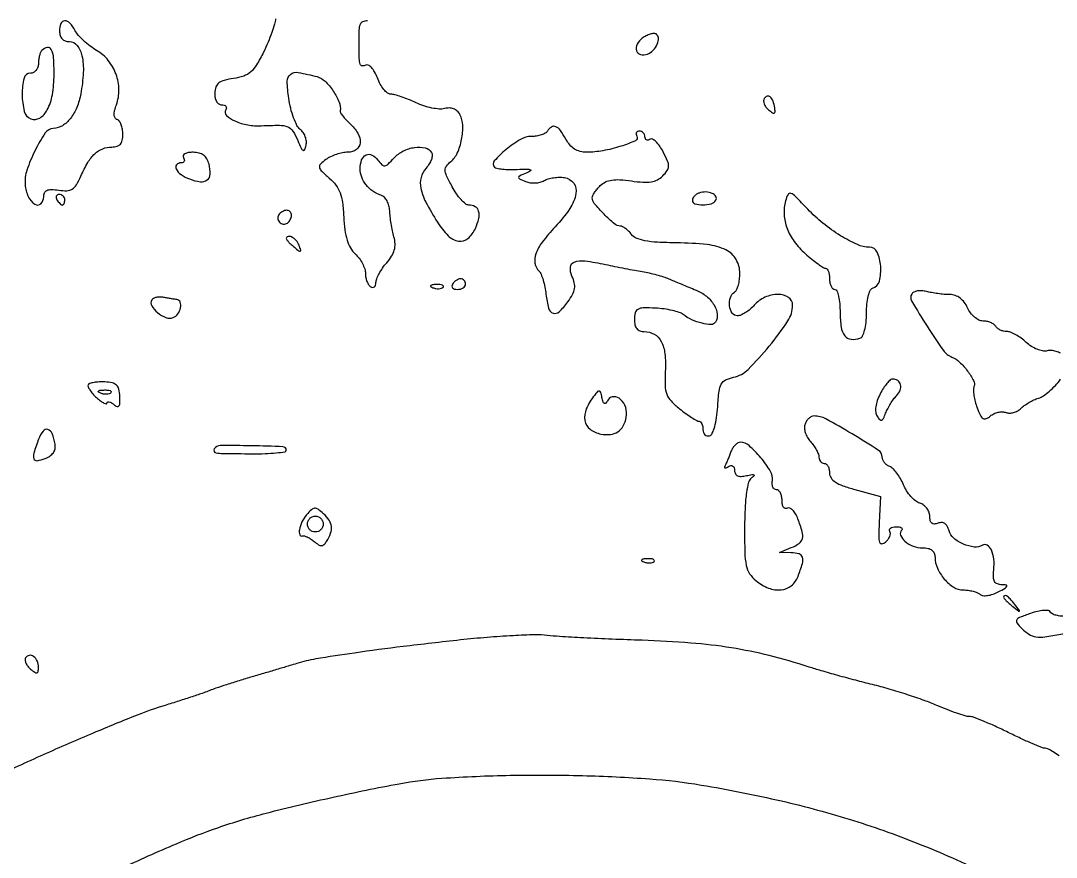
# Model space of a CAD drawing. Extents: x 0 to 5034, y 0 to 2560.
# Drawn here: x 795.6 to 992, y 1140.3 to 1299 of the extents above; entities that cross this region are included whole.
import ezdxf

# ---------------------------------------------------------------- set-up
doc = ezdxf.new("R2010")
doc.units = 0

msp = doc.modelspace()

# ---------------------------------------------------------------- linework, layer by layer
for points in [[(803, 1297, 0.071833), (803.123084, 1296.147682, 0.117109), (803.484375, 1295.516667, 0.122356), (804.077409, 1295.133074, 0.08285), (804.875, 1295, -0.235386), (806.342398, 1294.268668, -0.108485), (807.255423, 1292.277652, -0.067239), (807.505806, 1289.13717, -0.031919), (807.024951, 1285.099494, -0.049457), (806.266973, 1282.475245, -0.07244), (805.064887, 1280.398189, -0.088289), (803.538668, 1279.04493, -0.128353), (801.824956, 1278.526112, 0.240337), (800.302725, 1277.67386, 0.030963), (798.365218, 1274.342476, 0.035257), (796.819011, 1270.627305, 0.100809), (796.477488, 1267.863737, 0.08873), (797.059454, 1265.631004, 0.139827), (798.341534, 1264.138874, 0.350882), (799.447467, 1264.24069, 0.20377), (800, 1265.540175, -0.10195), (800.160917, 1266.321171, -0.188272), (800.609483, 1266.775894, -0.114388), (801.438986, 1266.937353, -0.027553), (802.842766, 1266.809769, 0.044872), (804.396545, 1266.722598, 0.132812), (805.409171, 1267.033311, 0.117572), (806.199229, 1267.840088, 0.031453), (807.031292, 1269.44627, -0.028836), (808.368189, 1272.060344, -0.071368), (809.706302, 1273.739327, -0.096492), (811.186158, 1274.673356, -0.092924), (812.928571, 1275, 0.069345), (813.901562, 1275.135595, 0.147362), (814.535714, 1275.541667, 0.12965), (814.889266, 1276.272149, 0.048263), (815, 1277.416667, 0.041158), (814.921592, 1278.367576, 0.050442), (814.687922, 1279.227463, 0.058684), (814.345371, 1279.880065, 0.163546), (813.937608, 1280.187464, -0.182825), (813.543382, 1280.508487, -0.118382), (813.373199, 1281.07864, -0.072647), (813.449201, 1281.914847, -0.028867), (813.783326, 1283.020797, 0.092441), (814.261214, 1285.85997, 0.082974), (813.717042, 1288.797542, 0.082538), (812.242963, 1291.411692, 0.090014), (810.039412, 1293.317648, -0.02837), (808.804857, 1294.144767, -0.023945), (807.596802, 1295.151798, -0.024629), (806.582616, 1296.179509, -0.059603), (805.97202, 1297.052281, 0.058558), (804.96612, 1298.496481, 0.219167), (803.978894, 1298.930172, 0.308434), (803.255498, 1298.418153, 0.089362)], [(913.494547, 1295.619671, 0.114357), (912.510373, 1294.478583, 0.201111), (912.403814, 1293.257523, 0.260191), (913.169687, 1292.541426, 0.153472), (914.454706, 1292.620993, 0.109161), (915.552851, 1293.346549, 0.090619), (916.332229, 1294.513794, 0.113012), (916.547544, 1295.677793, 0.248712), (916.103648, 1296.435942, 0.164075), (915.668046, 1296.537165, 0.051615), (915.00351, 1296.402409, 0.045246), (914.243077, 1296.086589, 0.036842)], [(799.666667, 1293.333333, 0.097261), (799.4101, 1292.951373, 0.034257), (799.195833, 1292.323958, 0.032464), (799.049166, 1291.584091, 0.03271), (799, 1290.833333, -0.080377), (798.886697, 1290.133065, -0.091482), (798.559375, 1289.538542, -0.100741), (798.072097, 1289.141051, -0.121457), (797.5, 1289, 0.345139), (796.282673, 1288.046073, 0.061827), (795.919328, 1284.979813, 0.057677), (796.310937, 1281.753138, 0.24694), (797.548044, 1280.34319, 0.23431), (799.24208, 1280.502745, 0.13392), (800.674902, 1282.0398, 0.080049), (801.639865, 1284.910251, 0.039642), (801.968197, 1288.75, 0.017421), (801.877777, 1291.890842, 0.100776), (801.446088, 1293.484743, 0.330431), (800.692232, 1293.864983, 0.15479)], [(936.611146, 1284.179838, 0.14929), (936.4922, 1283.727586, 0.082515), (936.608881, 1283.163196, 0.069725), (936.935862, 1282.575529, 0.057839), (937.430717, 1282.057499, 0.019148), (938.164781, 1281.494308, 0.231359), (938.506105, 1281.438726, 0.335379), (938.675915, 1281.671466, 0.032229), (938.615318, 1282.415248, 0.04703), (938.295141, 1283.725197, 0.12951), (937.769411, 1284.508192, 0.268114), (937.174461, 1284.62756, 0.174572)], [(895.5, 1278, -0.129044), (895.095992, 1277.615585, -0.045903), (894.359827, 1277.29375, -0.04182), (893.448713, 1277.073864, -0.038323), (892.486438, 1277, 0.133987), (890.395629, 1276.429476, 0.039773), (887.659526, 1274.507866, 0.038661), (885.43916, 1272.358866, 0.396472), (885.474734, 1271.191932, 0.153873), (885.906063, 1270.967352, 0.018305), (886.986803, 1270.817157, 0.02047), (888.319209, 1270.736381, 0.015463), (889.78534, 1270.752962, -0.006024), (891.674178, 1270.809995, -0.1006), (892.287748, 1270.69683, -0.619257), (892.305511, 1270.472344, -0.035008), (891.5, 1270.062304, 0.008466), (890.22338, 1269.495566, 0.272273), (890.03727, 1269.226084, 0.313749), (890.194256, 1268.961377, 0.010347), (891.382466, 1268.449515, 0.062892), (892.222122, 1268.225745, 0.04599), (893.187108, 1268.184309, 0.046613), (894.125181, 1268.318573, 0.072534), (894.882466, 1268.621162, -0.060609), (895.664388, 1268.955337, -0.032978), (896.685787, 1269.180398, -0.032329), (897.769984, 1269.27421, -0.043868), (898.75, 1269.209432, -0.200503), (900.485859, 1268.146503, -0.20557), (900.926011, 1266.179164, -0.103403), (899.742096, 1263.310893, -0.038254), (897, 1259.878094, 0.023755), (894.528802, 1256.961836, 0.076619), (893.308212, 1254.740958, 0.131679), (893.15179, 1252.962849, 0.15094), (893.927367, 1251.45, -0.097447), (894.310288, 1250.86434, -0.02373), (894.694214, 1249.76971, -0.023431), (895.02165, 1248.449007, -0.021445), (895.23565, 1247.063906, 0.035943), (895.721073, 1244.430134, 0.250614), (896.579066, 1243.500285, 0.283064), (897.739088, 1243.75633, 0.042928), (899.367649, 1245.627993, 0.031605), (900.262114, 1247.032538, 0.085718), (900.646529, 1248.144454, 0.097904), (900.610281, 1249.23109, 0.04979), (900.168073, 1250.530466, -0.125266), (899.863012, 1252.223314, -0.299902), (900.603927, 1253.190536, -0.11694), (902.632168, 1253.397238, -0.019738), (906.5, 1252.730375, 0.002657), (908.250675, 1252.366571, 0.001919), (910.20625, 1251.978822, 0.001938), (912.067757, 1251.624629, 0.004214), (913.5, 1251.370331, -0.01391), (914.794944, 1251.114417, -0.010412), (916.20625, 1250.763428, -0.010545), (917.522254, 1250.376919, -0.023574), (918.5, 1250.015692, 0.001504), (919.487897, 1249.600313, 0.000594), (920.849649, 1249.034454, 0.000588), (922.322352, 1248.426565, 0.000735), (923.690294, 1247.86615, -0.072977), (925.674569, 1246.695397, -0.087252), (927.10068, 1245.0628, -0.106332), (927.703914, 1243.313431, -0.170053), (927.367606, 1241.785781, -0.26692), (926.549243, 1241.343431, -0.052016), (924.820684, 1241.569544, -0.04924), (922.87797, 1242.240207, -0.061061), (921.251282, 1243.24377, 0.090167), (920.512597, 1243.642438, 0.022905), (919.193998, 1244.00631, 0.022599), (917.624683, 1244.289059, 0.021156), (916.001282, 1244.436812, 0.015113), (913.690948, 1244.478945, 0.11944), (912.661072, 1244.216257, 0.211372), (912.15867, 1243.577783, 0.062601), (912, 1242.31543, 0.05291), (912.110609, 1241.2731, 0.118019), (912.452722, 1240.558304, 0.138161), (913.039404, 1240.143996, 0.085276), (913.877555, 1240, -0.13041), (915.76305, 1239.499719, -0.142762), (917.075995, 1238.141574, -0.096636), (917.775983, 1235.814535, -0.037828), (917.856484, 1232.447232, 0.02054), (917.827602, 1229.733776, 0.083633), (918.149962, 1228.121245, 0.098552), (918.953768, 1226.841019, 0.034726), (920.555924, 1225.365584, 0.011404), (921.738224, 1224.463031, 0.015147), (922.85549, 1223.700447, 0.012427), (923.810178, 1223.123275, 0.128779), (924.25, 1223.004967, -0.198831), (924.53659, 1222.884081, -0.084683), (924.779688, 1222.536355, -0.065025), (924.944838, 1222.02308, -0.045389), (925, 1221.416667, 0.081764), (925.094438, 1220.843021, 0.123502), (925.367188, 1220.419444, 0.143102), (925.77423, 1220.213359, 0.126351), (926.25, 1220.245269, 0.209846), (926.770413, 1220.712902, 0.037305), (927.230618, 1221.97168, 0.033416), (927.592826, 1223.67842, 0.02085), (927.798259, 1225.713255, -0.013419), (928.053046, 1228.67696, -0.09469), (928.480486, 1230.051884, -0.160257), (929.289733, 1230.825291, -0.059743), (930.798259, 1231.334594, 0.144948), (933.562644, 1232.823847, 0.025594), (937.568706, 1237.232593, 0.025496), (941.103056, 1242.025236, 0.147159), (942, 1245.006773, 0.254543), (941.209546, 1246.458865, 0.14468), (939.238063, 1247.039531, 0.105608), (936.742724, 1246.504099, 0.110672), (934.732028, 1245, -0.039157), (933.965257, 1244.234719, -0.037683), (933.079108, 1243.5875, -0.040121), (932.209783, 1243.140109, -0.099096), (931.509787, 1243, -0.250271), (930.538168, 1243.518834, -0.119833), (930.036916, 1244.886354, -0.105761), (930.192042, 1246.465269, -0.179014), (931, 1247.5, 0.145878), (931.385527, 1247.932961, 0.040569), (931.70625, 1248.793628, 0.037292), (931.926378, 1249.873661, 0.031639), (932, 1251.035964, 0.132306), (931.285791, 1253.687791, 0.149738), (929.358436, 1255.473823, 0.086219), (925.819712, 1256.48404, 0.023767), (920.020851, 1256.823894, -0.010547), (916.377473, 1256.940914, -0.033465), (913.957714, 1257.232946, -0.051993), (912.347995, 1257.714889, -0.137005), (911.410608, 1258.453137, 0.037063), (910.906503, 1259.045039, 0.038915), (910.328175, 1259.545609, 0.042075), (909.763568, 1259.892984, 0.117399), (909.314071, 1260, -0.180481), (908.228222, 1260.405147, -0.019471), (906.239442, 1262.269703, -0.019609), (904.40253, 1264.283587, -0.176875), (904, 1265.38588, -0.121541), (904.096012, 1265.775025, -0.026629), (904.451383, 1266.371878, -0.02623), (904.948407, 1267.035646, -0.02256), (905.536623, 1267.67948, -0.08432), (906.508123, 1268.36888, -0.075067), (907.692483, 1268.734028, -0.054005), (909.253319, 1268.798531, -0.020565), (911.421227, 1268.564084, 0.020527), (913.622999, 1268.325803, 0.056536), (915.180309, 1268.397795, 0.078444), (916.367309, 1268.785518, 0.078439), (917.377183, 1269.52004, 0.045197), (918.218559, 1270.52902, 0.148279), (918.48068, 1271.346414, 0.106171), (918.285208, 1272.332768, 0.017517), (917.449992, 1274.096705, 0.031939), (916.79228, 1275.191187, 0.051087), (916.08454, 1276.019525, 0.068267), (915.434193, 1276.489075, 0.266715), (914.957412, 1276.473679, -0.087388), (914.591809, 1276.327975, -0.166252), (914.28124, 1276.366868, -0.178673), (914.074283, 1276.583264, -0.102732), (914, 1276.940983, 0.099038), (913.919152, 1277.345144, 0.097945), (913.688914, 1277.688914, 0.097945), (913.345144, 1277.919152, 0.099038), (912.940983, 1278, 0.101076), (912.582521, 1277.926788, 0.177582), (912.364783, 1277.722134, 0.167606), (912.323804, 1277.415226, 0.088779), (912.466582, 1277.054072, -0.452969), (912.204999, 1276.199574, -0.028514), (909.433092, 1275.136948, -0.032271), (906.042658, 1274.290908, -0.044495), (902.91898, 1274.005577, -0.0647), (901.70239, 1274.160994, -0.077792), (900.646482, 1274.621875, -0.074589), (899.749096, 1275.402184, -0.053744), (899, 1276.5, 0.032182), (897.981168, 1278.140555, 0.137309), (897.091614, 1278.856678, 0.248802), (896.275709, 1278.788959, 0.112145)], [(826.5, 1273, -0.082592), (826.656512, 1272.6179, -0.161196), (826.6254, 1272.29375, -0.182303), (826.413961, 1272.078288, -0.108972), (826.059017, 1272, 0.210257), (825.200366, 1271.622224, 0.316018), (825.09851, 1270.841129, 0.123167), (826.039315, 1269.784771, 0.05876), (827.662839, 1268.938089, 0.056941), (829.711148, 1268.416024, 0.200162), (830.999102, 1268.757681, 0.225561), (831.566892, 1269.868019, 0.071316), (831.350615, 1271.767247, 0.067126), (830.93996, 1272.766762, 0.103183), (830.318659, 1273.461693, 0.099784), (829.454793, 1273.864941, 0.059526), (828.324352, 1274, 0.03809), (827.414821, 1273.930612, 0.087505), (826.766726, 1273.710902, 0.169006), (826.470482, 1273.382878, 0.242932)], [(924.25, 1266.269359, 0.060792), (923.772044, 1266.034305, 0.061663), (923.367188, 1265.692145, 0.067909), (923.092655, 1265.299644, 0.119246), (923, 1264.916667, 0.326929), (923.487491, 1264.250794, 0.075658), (924.94481, 1264.021792, 0.067624), (926.546056, 1264.23147, 0.19024), (927.435239, 1264.895215, 0.282384), (927.437501, 1265.61581, 0.155283), (926.748, 1266.214952, 0.098386), (925.529169, 1266.476197, 0.087882)], [(802.5, 1265, 0.029505), (802.768994, 1264.617226, 0.035638), (803.066025, 1264.29375, 0.038439), (803.34829, 1264.065539, 0.151918), (803.559017, 1264, 0.210953), (803.727648, 1264.07446, 0.081139), (803.870461, 1264.29375, 0.061769), (803.967655, 1264.617151, 0.042167), (804, 1265, 0.105053), (803.918938, 1265.381556, 0.099167), (803.688914, 1265.70625, 0.09642), (803.345238, 1265.923877, 0.093332), (802.940983, 1266, 0.108972), (802.586039, 1265.921712, 0.182303), (802.3746, 1265.70625, 0.161196), (802.343488, 1265.3821, 0.082592)], [(940.660921, 1264.811362, 0.077264), (940.392684, 1262.179211, 0.076387), (940.93374, 1259.578835, 0.070251), (942.28962, 1257.084421, 0.051926), (944.414752, 1254.765973, 0.010919), (945.651163, 1253.717608, 0.014845), (946.814021, 1252.830375, 0.011691), (947.80906, 1252.151551, 0.139395), (948.25, 1252.015973, -0.233345), (948.537616, 1251.866317, -0.069202), (948.779688, 1251.417192, -0.053455), (948.945231, 1250.767125, -0.035652), (949, 1250, 0.048028), (949.073693, 1249.234582, 0.068025), (949.29375, 1248.5875, 0.088204), (949.618118, 1248.151477, 0.191087), (950, 1248, -0.307639), (950.388221, 1247.736167, -0.038313), (950.70625, 1246.709553, -0.034511), (950.927697, 1245.290704, -0.021461), (951, 1243.606989, 0.036254), (951.201378, 1240.833322, 0.12835), (951.891137, 1239.203057, 0.204328), (953.0713, 1238.539623, 0.111621), (954.75, 1238.730641, 0.198219), (955.257963, 1239.182479, 0.049069), (955.652729, 1240.249403, 0.040142), (955.914724, 1241.721889, 0.023966), (956, 1243.5, -0.024799), (956.084251, 1245.197632, -0.035588), (956.339433, 1246.681346, -0.03895), (956.709564, 1247.800765, -0.216243), (957.162627, 1248.220876, 0.252791), (958.441822, 1249.583474, 0.083339), (958.703705, 1252.411597, 0.087875), (958.026954, 1255.0702, 0.29467), (956.58625, 1256, -0.106134), (954.273682, 1256.496476, -0.032), (951.078713, 1258.188062, -0.031386), (947.747719, 1260.534354, -0.03534), (944.874794, 1263.195033, 0.005295), (942.526797, 1265.647318, 0.107983), (941.67364, 1266.207985, 0.379607), (941.123591, 1266.001359, 0.057581)], [(844.542705, 1262.069098, 0.195483), (844.412739, 1261.300347, 0.177971), (844.849183, 1260.620737, 0.173509), (845.632003, 1260.375083, 0.18866), (846.36052, 1260.693853, 0.094258), (846.860497, 1261.428701, 0.135693), (846.969472, 1262.203471, 0.182678), (846.664889, 1262.772622, 0.181466), (846.059017, 1263, 0.08447), (845.65652, 1262.931514, 0.05343), (845.225445, 1262.726548, 0.051896), (844.832549, 1262.425195, 0.064898)], [(846, 1257.622445, 0.172995), (846.07509, 1257.411909, 0.015689), (846.44735, 1256.984529, 0.018888), (846.939562, 1256.492636, 0.013646), (847.522892, 1255.981001, 0.008807), (848.382614, 1255.292701, 0.27071), (848.644403, 1255.258808, 0.389672), (848.735322, 1255.458284, 0.012731), (848.415903, 1256.358556, 0.091143), (847.856754, 1257.274265, 0.089947), (847.00624, 1257.936277, 0.178047), (846.321922, 1258.025462, 0.350363)], [(873.8125, 1248.316886, 0.051402), (874.359369, 1248.160852, 0.05415), (874.916927, 1248.123424, 0.060344), (875.402231, 1248.202593, 0.126455), (875.729167, 1248.395833, 0.296942), (875.77538, 1248.614691, 0.208169), (875.592839, 1248.799335, 0.077125), (875.112848, 1248.910055, 0.028489), (874.416667, 1248.921053, 0.018894), (873.670344, 1248.862007, 0.168741), (873.37858, 1248.720685, 0.470617), (873.395823, 1248.538436, 0.054073)], [(877.5, 1249, 0.139169), (877.392057, 1248.620352, 0.191142), (877.521475, 1248.29375, 0.138808), (877.889346, 1248.073267, 0.066118), (878.440983, 1248, 0.062283), (879.037096, 1248.074545, 0.080552), (879.542039, 1248.29375, 0.097988), (879.879982, 1248.618621, 0.153634), (880, 1249, 0.092995), (879.928382, 1249.381732, 0.096318), (879.723586, 1249.70625, 0.099231), (879.418051, 1249.923444, 0.105429), (879.059017, 1250, 0.089642), (878.653442, 1249.926698, 0.053229), (878.2129, 1249.70625, 0.051032), (877.806203, 1249.382515, 0.06081)], [(820.49478, 1245.991553, 0.278816), (820.48412, 1244.898606, 0.086435), (821.596667, 1243.59506, 0.078896), (823.182482, 1242.656551, 0.187999), (824.528939, 1242.649478, 0.145508), (825.439781, 1243.349692, 0.105143), (825.96147, 1244.527709, 0.141176), (825.884022, 1245.585032, 0.286341), (825.25, 1246.076511, -0.012202), (824.849139, 1246.127316, -0.003176), (824.207416, 1246.228784, -0.003226), (823.477451, 1246.353805, -0.003291), (822.753971, 1246.487445, 0.047772), (822.048014, 1246.553836, 0.053644), (821.370096, 1246.479726, 0.061029), (820.817742, 1246.285592, 0.140242)], [(808.450476, 1229.919869, 0.24145), (808.421159, 1229.553004, 0.044614), (808.746209, 1228.933576, 0.039092), (809.295908, 1228.211335, 0.026636), (810.023581, 1227.478659, 0.02042), (810.782924, 1226.845886, 0.045277), (811.419427, 1226.443807, 0.092888), (811.836922, 1226.320282, 0.44454), (812, 1226.467457, -0.269227), (812.114617, 1226.664891, -0.186623), (812.376119, 1226.704368, -0.084121), (812.788362, 1226.536348, -0.034478), (813.280404, 1226.182249, 0.068752), (813.899958, 1225.797748, 0.348672), (814.267027, 1225.892585, 0.155796), (814.456405, 1226.431595, 0.01813), (814.446706, 1227.726107, 0.046205), (814.263138, 1229.066617, 0.145957), (813.818719, 1229.845874, 0.139677), (813.006342, 1230.274053, 0.040964), (811.593198, 1230.452525, 0.022719), (810.514696, 1230.45071, 0.030204), (809.540017, 1230.345524, 0.030794), (808.771513, 1230.166019, 0.183569)], [(958.598701, 1228.190867, 0.034234), (958.050394, 1226.925198, 0.051036), (957.765729, 1225.753755, 0.061503), (957.752063, 1224.745227, 0.111527), (958.019226, 1223.968892, 0.042774), (958.504793, 1223.315457, 0.303423), (958.867822, 1223.220032, 0.200401), (959.210302, 1223.525114, 0.021265), (959.640251, 1224.528025, -0.029476), (960.022246, 1225.380181, -0.019504), (960.554738, 1226.311602, -0.01965), (961.145277, 1227.179164, -0.035667), (961.703237, 1227.83062, 0.100557), (962.37842, 1228.863172, 0.152931), (962.458287, 1229.923804, 0.186537), (961.931038, 1230.699158, 0.152357), (960.966663, 1231, 0.186625), (960.522972, 1230.828416, 0.033112), (959.893512, 1230.174817, 0.03186), (959.221926, 1229.266544, 0.023939)], [(812.729167, 1228.395833, -0.126455), (812.402231, 1228.202593, -0.060344), (811.916927, 1228.123424, -0.05415), (811.359369, 1228.160852, -0.051402), (810.8125, 1228.316886, -0.054073), (810.395823, 1228.538436, -0.470617), (810.37858, 1228.720685, -0.168741), (810.670344, 1228.862007, -0.018894), (811.416667, 1228.921053, -0.028489), (812.112848, 1228.910055, -0.077125), (812.592839, 1228.799335, -0.208169), (812.77538, 1228.614691, -0.296942)], [(904.405235, 1227.905726, 0.063579), (902.884652, 1225.338167, 0.145218), (902.619356, 1223.124528, 0.188301), (903.599525, 1221.494486, 0.117262), (905.658725, 1220.565724, 0.07338), (907.446711, 1220.487438, 0.121794), (908.859328, 1220.995307, 0.123101), (909.86263, 1222.097865, 0.075915), (910.453589, 1223.759009, 0.123245), (910.352237, 1225.599931, 0.127445), (909.393981, 1227.149719, 0.197124), (908.10774, 1227.654887, 0.255928), (907.025062, 1227.040551, -0.035606), (906.594877, 1226.443994, -0.324673), (906.301928, 1226.370131, -0.231402), (906.062221, 1226.635244, -0.021922), (905.851277, 1227.510578, 0.022455), (905.622495, 1228.455513, 0.261102), (905.361185, 1228.712753, 0.276185), (905.01721, 1228.616745, 0.024505)], [(944.347334, 1222.462755, 0.109494), (944.23984, 1221.743179, 0.057722), (944.406971, 1220.850824, 0.053335), (944.802471, 1219.933416, 0.055548), (945.378719, 1219.134014, -0.029264), (945.999199, 1218.36208, -0.029468), (946.523749, 1217.524713, -0.030834), (946.890772, 1216.7432, -0.094634), (947, 1216.171259, 0.084037), (947.075713, 1215.723964, 0.093099), (947.29375, 1215.344057, 0.100507), (947.618563, 1215.090001, 0.116378), (948, 1215, -0.176436), (948.381615, 1214.861012, -0.092674), (948.70625, 1214.465601, -0.072823), (948.926008, 1213.876787, -0.053005), (949, 1213.180771, 0.151998), (949.286194, 1212.261085, 0.098063), (950.092024, 1211.47669, 0.05889), (951.53237, 1210.765269, 0.018819), (953.815924, 1210.050125), (958.631848, 1208.738709), (958.411123, 1203.825917, 0.007786), (958.332491, 1201.145447, 0.079283), (958.492203, 1200.047723, 0.362472), (958.909805, 1199.77852, 0.143431), (959.584188, 1200.06987, 0.054315), (960.0766, 1200.578143, 0.067249), (960.407576, 1201.147286, 0.080714), (960.534876, 1201.687674, 0.157239), (960.429973, 1202.113307, -0.188203), (960.368397, 1202.44879, -0.18582), (960.549863, 1202.739534, -0.11084), (960.985218, 1202.936352, -0.050996), (961.60765, 1203, -0.03649), (962.226345, 1202.954787, -0.101952), (962.633129, 1202.806715, -0.238852), (962.766285, 1202.589327, -0.219963), (962.675343, 1202.342009, 0.299334), (962.476285, 1201.378389, 0.123177), (963.291296, 1200.244229, 0.085738), (964.861901, 1199.320782, 0.090359), (966.622445, 1199, -0.05031), (967.678909, 1198.893429, -0.110674), (968.415603, 1198.563096, -0.136504), (968.84718, 1198.004129, -0.096842), (969, 1197.222506, 0.105552), (969.449774, 1195.115662, 0.072656), (970.762783, 1193.047701, 0.075546), (972.542925, 1191.520011, 0.14052), (974.356704, 1191, -0.033505), (975.285243, 1190.937708, -0.031193), (976.220094, 1190.751766, -0.032667), (977.029556, 1190.47991, -0.08462), (977.55, 1190.154949, 0.161406), (978.09268, 1189.921051, 0.056719), (978.951636, 1189.943751, 0.048691), (979.966385, 1190.188899, 0.038686), (981, 1190.640208, 0.008608), (982.285979, 1191.353179, 0.146651), (982.614065, 1191.701058, 0.51068), (982.499659, 1191.921128, 0.034764), (981.674634, 1191.985258, -0.087519), (980.814946, 1192.144067, -0.178429), (980.301712, 1192.585569, -0.121774), (980.082189, 1193.39481, -0.031774), (980.137788, 1194.750601, 0.050335), (980.146086, 1196.864402, 0.083057), (979.683914, 1198.585165, 0.147032), (978.895987, 1199.483351, 0.285471), (977.97689, 1199.485717, -0.169021), (976.43401, 1199.142808, -0.072945), (974.372683, 1199.695162, -0.072287), (972.534465, 1200.826653, -0.155979), (971.654138, 1202.214575, 0.056447), (971.32435, 1203.068509, 0.121849), (970.860819, 1203.592948, 0.146745), (970.268501, 1203.784682, 0.097319), (969.559655, 1203.661265, -0.075444), (968.86067, 1203.508035, -0.1926), (968.376387, 1203.66602, -0.166305), (968.089313, 1204.139201, -0.053985), (968, 1204.963997, 0.091217), (967.858042, 1205.735656, 0.071053), (967.444092, 1206.483178, 0.070139), (966.830804, 1207.093716, 0.08414), (966.107546, 1207.465866, -0.093161), (965.296088, 1207.901942, -0.041962), (964.418764, 1208.740444, -0.039613), (963.614643, 1209.80935, -0.043296), (963.015989, 1210.961399, 0.031597), (962.45325, 1212.109103, 0.032565), (961.755392, 1213.164679, 0.034443), (961.032086, 1213.992509, 0.104734), (960.408443, 1214.39676, -0.072383), (959.869103, 1214.699097, -0.063381), (959.410245, 1215.154874, -0.066151), (959.097614, 1215.68837, -0.097481), (958.988135, 1216.218615, 0.251986), (958.300965, 1217.46769, 0.00826), (953.299545, 1220.58683, 0.011854), (948.305682, 1223.428922, 0.124054), (946.039383, 1224, 0.120018), (945.574105, 1223.886684, 0.065019), (945.087706, 1223.548434, 0.058933), (944.654964, 1223.050605, 0.057922)], [(799.037161, 1219.59774, 0.013606), (798.119333, 1216.970626, 0.158078), (798.124343, 1215.895604, 0.365296), (798.73333, 1215.520467, 0.053405), (800.25, 1215.915953, 0.057435), (801.188486, 1216.400411, 0.091592), (801.832344, 1217.029697, 0.104178), (802.157039, 1217.783832, 0.094235), (802.166426, 1218.633729, 0.045764), (801.609711, 1220.658393, 0.232077), (800.781492, 1221.437601, 0.319021), (799.876867, 1221.13903, 0.067867)], [(832.344738, 1217.75, 0.243578), (832.30826, 1217.264511, 0.266162), (832.682283, 1216.981545, 0.028863), (833.99526, 1216.889874, 0.000862), (839.5, 1216.833333, 0.010313), (841.992205, 1216.863436, 0.017076), (844.090768, 1217.003937, 0.011134), (845.756836, 1217.210355, 0.372009), (846.000486, 1217.492126, 0.402119), (845.364302, 1218.156159, 0.005817), (839.392897, 1218.338435, 0.006558), (833.451088, 1218.372699, 0.258167)], [(930.314423, 1217.25, -0.007839), (930.039293, 1216.513677, -0.006748), (929.727598, 1215.748363, -0.006808), (929.425917, 1215.061551, -0.019442), (929.1913, 1214.595492, 0.084323), (929.089805, 1214.305809, 0.380835), (929.177088, 1214.16628, 0.1782), (929.428762, 1214.183586, 0.033068), (929.845492, 1214.404508, -0.094313), (930.302908, 1214.579562, -0.190943), (930.674767, 1214.504217, -0.173499), (930.917897, 1214.184373, -0.076748), (931, 1213.652637, 0.119381), (931.148103, 1213.041182, 0.173622), (931.549726, 1212.665751, 0.116271), (932.23996, 1212.542727, 0.040181), (933.25, 1212.680366, -0.011873), (934.251752, 1212.875112, -0.144289), (934.636269, 1212.829397, -0.528172), (934.67261, 1212.644432, -0.043131), (934.225171, 1212.262385, 0.174857), (933.648847, 1211.42728, 0.029015), (933.254803, 1209.481785, 0.02397), (932.99432, 1206.715702, 0.009857), (932.895438, 1202.949411, 0.007183), (932.933506, 1198.088943, 0.046201), (933.214064, 1195.650142, 0.091187), (933.853778, 1194.088287, 0.080051), (935.031051, 1192.773773, 0.075392), (937.450377, 1191.355729, 0.120157), (939.812784, 1191.021623, 0.145708), (941.752972, 1191.814734, 0.133292), (943.024751, 1193.5651, 0.018268), (943.851432, 1196.004112, 0.142555), (943.859808, 1197.191281, 0.256917), (943.23255, 1197.826488, 0.065236), (941.75, 1198.063386), (939.5, 1198.126773), (941.75, 1199.031162, 0.055169), (943.247344, 1199.834475, 0.187898), (943.858116, 1200.733604, 0.127438), (943.821045, 1202.044127, 0.020386), (943.001873, 1204.495075, 0.03961), (942.546637, 1205.455814, 0.065644), (942.002645, 1206.167287, 0.095547), (941.460824, 1206.53511, 0.244573), (941.001873, 1206.501157, -0.202128), (940.623035, 1206.442082, -0.18163), (940.2943, 1206.66869, -0.104428), (940.071682, 1207.195495, -0.047967), (940, 1207.940983, 0.049646), (939.921572, 1208.728907, 0.069637), (939.687785, 1209.395164, 0.0898), (939.342921, 1209.843538, 0.186114), (938.937142, 1210, -0.174641), (938.554517, 1210.137848, -0.114997), (938.268389, 1210.514062, -0.086922), (938.125072, 1211.080485, -0.058162), (938.153061, 1211.75, 0.178373), (937.80797, 1213.496655, 0.036829), (935.950988, 1216.088367, 0.036662), (933.738255, 1218.376553, 0.184261), (932.103944, 1219, 0.128542), (931.611557, 1218.871289, 0.065812), (931.097003, 1218.485938, 0.05868), (930.639376, 1217.919262, 0.055105)], [(849.848908, 1205.258096, 0.061518), (848.974091, 1203.909398, 0.066831), (848.483742, 1202.425114, 0.137625), (848.567271, 1201.477533, 0.42466), (849.096305, 1201.25, -0.177793), (849.425751, 1201.264862, -0.036248), (849.977067, 1201.045111, -0.034037), (850.614507, 1200.680301, -0.026224), (851.257278, 1200.201442, 0.028784), (852.113704, 1199.570198, 0.145417), (852.67683, 1199.402883, 0.196121), (853.144041, 1199.593474, 0.059552), (853.632852, 1200.201442, 0.052052), (854.38734, 1201.746721, 0.115079), (854.544875, 1203.041794, 0.121183), (854.112256, 1204.229568, 0.061264), (853.064125, 1205.441968, 0.026301), (852.008743, 1206.300617, 0.17359), (851.366281, 1206.489979, 0.17782), (850.758256, 1206.226372, 0.027869)], [(853, 1203.5, -0.099038), (852.885486, 1202.927543, -0.097945), (852.559375, 1202.440625, -0.097945), (852.072457, 1202.114514, -0.099038), (851.5, 1202, -0.099038), (850.927543, 1202.114514, -0.097945), (850.440625, 1202.440625, -0.097945), (850.114514, 1202.927543, -0.099038), (850, 1203.5, -0.099038), (850.114514, 1204.072457, -0.097945), (850.440625, 1204.559375, -0.097945), (850.927543, 1204.885486, -0.099038), (851.5, 1205, -0.099038), (852.072457, 1204.885486, -0.097945), (852.559375, 1204.559375, -0.097945), (852.885486, 1204.072457, -0.099038)], [(913.8125, 1196.316886, 0.051402), (914.359369, 1196.160852, 0.05415), (914.916927, 1196.123424, 0.060344), (915.402231, 1196.202593, 0.126455), (915.729167, 1196.395833, 0.296942), (915.77538, 1196.614691, 0.208169), (915.592839, 1196.799335, 0.077125), (915.112848, 1196.910055, 0.028489), (914.416667, 1196.921053, 0.018894), (913.670344, 1196.862007, 0.168741), (913.37858, 1196.720685, 0.470617), (913.395823, 1196.538436, 0.054073)], [(982, 1189.622445, 0.184603), (982.08115, 1189.410139, 0.013803), (982.514063, 1188.952641, 0.017649), (983.079598, 1188.425681, 0.012436), (983.75, 1187.872445, 0.001576), (984.879507, 1186.99236, 0.377591), (985, 1187, 0.377591), (985.00764, 1187.120493, 0.001576), (984.127555, 1188.25, 0.017685), (983.23668, 1189.306759, 0.065617), (982.573889, 1189.869516, 0.241985), (982.193395, 1189.90695, 0.307699)], [(987.120183, 1186.556573, 0.010568), (985.048039, 1185.799748, 0.168575), (984.487034, 1185.322085, 0.305329), (984.522076, 1184.750411, 0.032887), (985.441612, 1183.701246, 0.05451), (986.812572, 1182.600547, 0.106345), (988.120746, 1182.114588, 0.070923), (989.850854, 1182.110822, 0.014492), (992.875, 1182.625, 0.071784), (995.032504, 1183.389931, 0.223589), (995.938188, 1184.58921, 0.353086), (995.417615, 1185.609051, 0.105384), (993.583333, 1186, -0.033057), (992.633751, 1186.06285, -0.042366), (991.778646, 1186.251252, -0.048079), (991.124857, 1186.525843, -0.178221), (990.833333, 1186.855327, 0.283184), (990.491511, 1187.113713, 0.043938), (989.605095, 1187.12039, 0.037986), (988.43947, 1186.9368, 0.024228)], [(796.580109, 1178.129619, 0.16352), (796.477944, 1177.692105, 0.079103), (796.62335, 1177.128869, 0.065296), (796.98278, 1176.530512, 0.05173), (797.51101, 1175.990862, 0.020503), (798.310561, 1175.380863, 0.209835), (798.709506, 1175.301216, 0.309419), (798.940537, 1175.547214, 0.038489), (799, 1176.318538, 0.097687), (798.760771, 1177.53132, 0.13552), (798.085894, 1178.402845, 0.207611), (797.26803, 1178.597001, 0.213376)]]:
    msp.add_lwpolyline(points, format="xyb", close=True)
for points in [[(843.940975, 1299.281385, -0.064278), (843.783609, 1298.315483, -0.013828), (843.253133, 1296.701407, -0.014222), (842.528656, 1294.853476, -0.013148), (841.682272, 1293, -0.021329), (840.365411, 1290.574029, -0.077649), (839.246323, 1289.231707, -0.09825), (837.919001, 1288.462923, -0.046751), (835.991298, 1288, 0.027349), (834.212202, 1287.645042, 0.101512), (833.189814, 1287.146187, 0.143559), (832.63963, 1286.390563, 0.07738), (832.420599, 1285.25, 0.056098), (832.488779, 1284.364034, 0.084711), (832.759259, 1283.64084, 0.108383), (833.191681, 1283.169955, 0.154213), (833.729616, 1283, -0.071554), (834.217495, 1282.929821, -0.147104), (834.537748, 1282.720988, -0.189169), (834.642797, 1282.411188, -0.127325), (834.531009, 1282.050173, 0.353664), (834.665724, 1280.989189, 0.086699), (836.235233, 1279.934525, 0.061504), (838.687861, 1279.186984, 0.056819), (841.316685, 1279.030444, -0.012939), (844.69548, 1279.125625, -0.097075), (846.260138, 1278.82267, -0.152973), (847.260697, 1277.999573, -0.047064), (848.182141, 1276.25, 0.009385), (848.823603, 1274.771962, 0.153299), (849.180479, 1274.375153, 0.457674), (849.472459, 1274.473317, 0.039133), (849.745256, 1275.325508, 0.08329), (849.79669, 1276.111037, 0.061957), (849.602819, 1276.959781, 0.061597), (849.204958, 1277.74039, 0.07979), (848.655868, 1278.325508, -0.110801), (848.024574, 1279.087005, -0.028937), (847.38226, 1280.550306, -0.027948), (846.827167, 1282.345502, -0.025378), (846.454458, 1284.25, -0.028541), (846.176124, 1287.499586, -0.241363), (846.788892, 1288.78352, -0.209721), (848.260086, 1289.141038, -0.021648), (851.826722, 1288.349651, -0.128713), (853.349057, 1287.482751, -0.050885), (854.90465, 1285.618693, -0.050864), (856.037069, 1283.506396, -0.146322), (856.201171, 1281.869069, 0.187757), (856.264304, 1281.523113, 0.025254), (856.690997, 1280.902345, 0.026303), (857.297816, 1280.189583, 0.019341), (858.03969, 1279.464081, -0.074924), (859.554371, 1277.612557, -0.151084), (859.991339, 1275.797059, -0.224037), (859.283365, 1274.51487, -0.157662), (857.69113, 1274, 0.048316), (856.671437, 1273.901235, 0.030566), (855.514167, 1273.600519, 0.030572), (854.402667, 1273.16112, 0.048483), (853.522436, 1272.640064, 0.032349), (852.46549, 1271.756929, 0.25195), (852.272368, 1271.167159, 0.158928), (852.626485, 1270.507073, 0.01187), (854.15378, 1269.114085, -0.052764), (855.401097, 1267.774285, -0.072555), (856.187998, 1266.331742, -0.056833), (856.646116, 1264.467607, -0.020462), (856.882475, 1261.74245, 0.021446), (857.101993, 1259.268039, 0.042449), (857.524535, 1257.344322, 0.053884), (858.167989, 1255.858681, 0.076243), (859.060001, 1254.729473, -0.046136), (859.802393, 1253.897509, -0.03864), (860.430125, 1252.894288, -0.040274), (860.860996, 1251.879057, -0.080388), (861, 1251.020062, 0.047791), (861.074093, 1250.246654, 0.046719), (861.29375, 1249.495207, 0.050591), (861.616511, 1248.873505, 0.109755), (862, 1248.5, 0.120684), (862.38035, 1248.37675, 0.187276), (862.70625, 1248.476528, 0.152041), (862.925696, 1248.796151, 0.075113), (863, 1249.287973, -0.096343), (863.135977, 1249.987112, -0.028563), (863.603449, 1250.976748, -0.027504), (864.268056, 1252.052517, -0.026519), (865.054293, 1253.062601, 0.039658), (865.973418, 1254.309598, 0.071753), (866.480968, 1255.468986, 0.078348), (866.615256, 1256.652271, 0.056645), (866.407969, 1257.96561, -0.016667), (866.131929, 1259.111571, -0.010503), (865.882703, 1260.46546, -0.010544), (865.693486, 1261.808648, -0.019), (865.603676, 1262.916808, 0.055995), (865.453768, 1263.877803, 0.058125), (865.095075, 1264.768764, 0.064582), (864.592809, 1265.460765, 0.123701), (864.017857, 1265.827522, -0.070209), (862.41193, 1266.626884, -0.074117), (861.123276, 1267.827394, -0.077842), (860.28836, 1269.294234, -0.09077), (860, 1270.869554, -0.084661), (860.286832, 1272.551411, -0.195446), (861.120892, 1273.494992, -0.238711), (862.238758, 1273.486333, -0.116277), (863.351575, 1272.53387, 0.037248), (864.117342, 1271.635409, 0.233947), (864.67092, 1271.445254, 0.161619), (865.289876, 1271.743649, 0.016388), (866.440028, 1272.933732, -0.092679), (868.16507, 1274.24621, -0.081473), (870.327165, 1274.922098, -0.094449), (872.309955, 1274.826962, -0.197754), (873.538944, 1273.936987, -0.160492), (873.668917, 1273.394862, -0.063986), (873.507058, 1272.638295, -0.054525), (873.105146, 1271.800937, -0.044811), (872.507829, 1271.00865, 0.120213), (871.551102, 1269.241812, 0.116441), (871.499963, 1267.210702, 0.069724), (872.452643, 1264.567123, 0.01946), (874.658636, 1260.75, 0.053176), (876.698834, 1258.170543, 0.159695), (878.667132, 1257.149235, 0.223768), (880.419498, 1257.650032, 0.106557), (881.852189, 1259.574936, 0.047677), (882.49556, 1261.439594, 0.128971), (882.468392, 1262.828054, 0.195739), (881.805063, 1263.67803, 0.131125), (880.598454, 1264, -0.173808), (879.983097, 1264.220571, -0.036424), (879.141301, 1265.022535, -0.034155), (878.252143, 1266.14825, -0.026568), (877.440315, 1267.48097, -0.012347), (876.382968, 1269.566087, -0.097085), (876.114565, 1270.612653, -0.177084), (876.349599, 1271.391595, -0.064352), (877.166954, 1272.23097, 0.121474), (878.424362, 1273.854901, 0.055807), (879.234923, 1276.424069, 0.055692), (879.459015, 1279.122878, 0.116262), (878.920172, 1281.14916, 0.082862), (878.409747, 1281.811276, 0.093541), (877.73114, 1282.238778, 0.089425), (876.917686, 1282.401347, 0.068772), (876.016743, 1282.294127, -0.082938), (875.009738, 1282.202966, -0.030881), (873.597425, 1282.397613, -0.029573), (872.053645, 1282.804707, -0.031537), (870.602525, 1283.384324, 0.014159), (869.197815, 1284.002804, 0.015192), (867.79263, 1284.525395, 0.01488), (866.562902, 1284.900295, 0.066637), (865.818109, 1285, -0.169757), (865.206907, 1285.213669, -0.05233), (864.500975, 1285.908094, -0.04559), (863.819792, 1286.908205, -0.03649), (863.271608, 1288.091384, 0.034241), (862.744262, 1289.243122, 0.060076), (862.137988, 1290.096239, 0.08906), (861.546146, 1290.551123, 0.263671), (861.052371, 1290.532367, -0.163396), (860.413229, 1290.382955, -0.301346), (860.014906, 1290.704842, -0.070132), (859.834914, 1291.781035, -0.00642), (859.8, 1294.5, -0.007974), (859.84282, 1297.184728, -0.078411), (860.054078, 1298.292772, -0.20411), (860.535382, 1298.811921, -0.105519), (861.416667, 1299, 0.080817)], [(992.810917, 1235.880306, 0.053674), (991.946074, 1236.254199, 0.055058), (991.049299, 1236.427418, 0.084345), (990.262576, 1236.358414, -0.109871), (989.425003, 1236.327482, -0.04961), (988.363491, 1236.633976, -0.04582), (987.26093, 1237.196541, -0.046695), (986.286798, 1237.947434, 0.030199), (985.334344, 1238.732958, 0.030302), (984.295237, 1239.397059, 0.031788), (983.320987, 1239.861132, 0.095535), (982.60083, 1240, -0.060279), (981.987797, 1240.074176, -0.050904), (981.372058, 1240.29375, -0.053185), (980.845267, 1240.617116, -0.090349), (980.5, 1241, 0.104429), (980.134473, 1241.383292, 0.051546), (979.540501, 1241.70625, 0.04797), (978.828399, 1241.925863, 0.050864), (978.101498, 1242, -0.117689), (977.336427, 1242.182611, -0.059956), (976.509439, 1242.734375, -0.054598), (975.749916, 1243.543854, -0.054292), (975.181954, 1244.5, 0.055488), (974.550568, 1245.557173, 0.071722), (973.746733, 1246.349752, 0.077435), (972.805739, 1246.840347, 0.080175), (971.771439, 1247.013655, -0.01968), (970.746718, 1247.060175, -0.011919), (969.53945, 1247.191753, -0.011934), (968.345416, 1247.379873, -0.020509), (967.362859, 1247.600773, 0.050016), (966.497332, 1247.742413, 0.057816), (965.66326, 1247.697962, 0.066863), (964.98242, 1247.485656, 0.146388), (964.578082, 1247.12634, 0.27841), (964.564166, 1245.801899, 0.008759), (967.506263, 1241.004051, 0.011935), (970.577577, 1236.431447, 0.146397), (972.215256, 1235.147965, -0.097397), (973.652628, 1234.230329, -0.041786), (975.168962, 1232.518478, -0.039323), (976.318931, 1230.69552, -0.215909), (976.385708, 1229.562756, 0.099698), (976.275129, 1228.909437, 0.028863), (976.366259, 1227.885684, 0.027785), (976.605478, 1226.717869, 0.026436), (976.975759, 1225.563758, 0.020985), (977.597629, 1224.114305, 0.143602), (978.111659, 1223.542802, 0.247451), (978.697093, 1223.502999, 0.068972), (979.503838, 1224.003185, -0.064974), (980.176554, 1224.427722, -0.054117), (980.978379, 1224.697953, -0.056215), (981.782097, 1224.782349, -0.089921), (982.458326, 1224.654365, 0.09482), (983.124282, 1224.535016, 0.062881), (983.895646, 1224.641625, 0.060405), (984.650222, 1224.946166, 0.0704), (985.267701, 1225.410558, -0.040886), (985.921028, 1225.964962, -0.022672), (986.798071, 1226.535333, -0.022476), (987.744718, 1227.035808, -0.033526), (988.61602, 1227.378129, 0.071911), (989.543453, 1227.827168, 0.027925), (990.681274, 1228.692712, 0.026944), (991.827761, 1229.78245, 0.030073), (992.80623, 1230.951782, 0.016385)], [(992.519215, 1159.541669, 0.019482), (991.389212, 1160.30582, 0.018119), (990.408327, 1160.866664, 0.121384), (989.867187, 1161, -0.095621), (989.232452, 1161.122508, -0.005558), (987.399343, 1161.88125, -0.008271), (985.228816, 1162.850805, -0.005981), (982.841289, 1164, 0.007987), (980.429614, 1165.148924, 0.010405), (978.184797, 1166.11875, 0.008247), (976.288174, 1166.855486, 0.088735), (975.480282, 1167, -0.073062), (974.706401, 1167.11369, -0.009764), (973.132271, 1167.620112, -0.01112), (971.279664, 1168.30272, -0.009141), (969.332905, 1169.111018, 0.017316), (966.962857, 1170.049948, 0.007507), (963.751547, 1171.141132, 0.007418), (960.29874, 1172.200523, 0.009778), (957.119169, 1173.057634, -0.003761), (953.955, 1173.869874, -0.002986), (950.549576, 1174.793194, -0.003018), (947.40242, 1175.687193, -0.007552), (945.119169, 1176.388274, 0.017016), (937.52914, 1178.562534, 0.021562), (930.383005, 1180.024865, 0.019948), (922.706949, 1180.941392, 0.011674), (913.460716, 1181.456014, -0.002253), (907.795248, 1181.664367, -0.00258), (902.382011, 1181.915861, -0.002327), (897.792387, 1182.174253, -0.014704), (895.460716, 1182.385379, 0.036467), (893.189295, 1182.491769, 0.0067), (888.991585, 1182.325884, 0.007166), (884.076077, 1181.994923, 0.006465), (879, 1181.513852, 0.003362), (868.133296, 1180.268086, 0.005425), (858.901331, 1179.045017, 0.005242), (851.585035, 1177.91644, 0.034946), (848, 1177.06417, -0.002577), (846.65346, 1176.650427, -0.000661), (844.471875, 1175.995534, -0.000673), (841.980469, 1175.254874, -0.000684), (839.5, 1174.524784, 0.003464), (837.056241, 1173.790706, 0.003695), (834.675, 1173.038074, 0.003513), (832.636651, 1172.361347, 0.017155), (831.5, 1171.931066, -0.016095), (830.342301, 1171.490008, -0.002967), (828.178125, 1170.758673, -0.003183), (825.635189, 1169.934049, -0.002893), (823, 1169.114763, 0.020647), (817.743957, 1167.273643, 0.005259), (809.387351, 1163.850952, 0.005342), (799.90261, 1159.729277, 0.005328), (790.5, 1155.402489, 0.036908)], [(814.546398, 1138.149401, -0.007044), (825.15968, 1142.884746, -0.018068), (833, 1145.920723, -0.02062), (842.204279, 1148.688257, -0.008444), (854.901323, 1151.71424, -0.008079), (867.411477, 1154.26206, -0.028944), (875.5, 1155.293899, -0.012864), (888.456184, 1155.855045, -0.010902), (902.161231, 1155.79686, -0.011214), (914.894579, 1155.179114, -0.02385), (924.686105, 1154.012413, -0.014967), (939.865989, 1150.995027, -0.019499), (953.537204, 1147.282817, -0.020117), (966.525207, 1142.624627, -0.017827), (979.641515, 1136.763447, -0.017385)]]:
    msp.add_lwpolyline(points, format="xyb")

doc.saveas('drawing.dxf')
